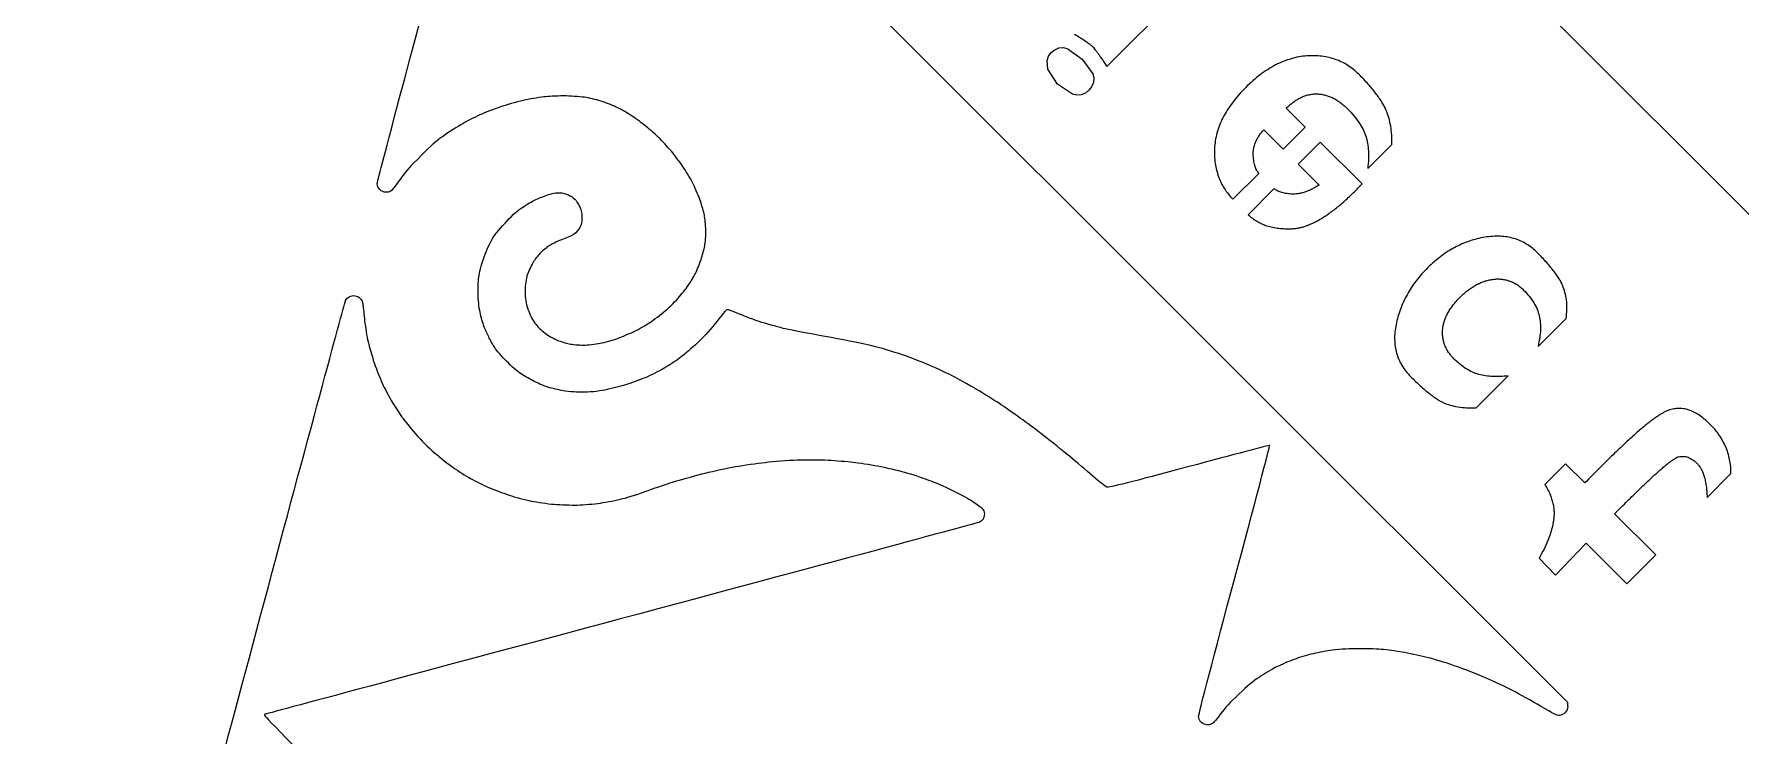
# Model space of a CAD drawing. Header units: inches. Extents: x -0.82 to 6, y -2.69 to 4.7.
# Drawn here: x 0.538 to 3.136, y 0.761 to 1.83 of the extents above; entities that cross this region are included whole.
import ezdxf

# ---------------------------------------------------------------- set-up
doc = ezdxf.new("R2010")
doc.units = ezdxf.units.IN
doc.header["$MEASUREMENT"] = 0

msp = doc.modelspace()

# ---------------------------------------------------------------- linework, layer by layer
at = {"color": 7, "linetype": 'Continuous', "lineweight": 15}
for p, q in [((6, -1.296), (0, 4.704)), ((2.8727, 0.812), (1.2885, 2.3961)), ((2.3238, 1.9331), (2.1713, 1.7806)), ((2.4441, 1.7173), (2.4731, 1.6884)), ((2.4395, 1.6548), (2.4099, 1.6844)), ((2.4731, 1.6884), (2.4395, 1.6548)), ((2.4625, 1.6318), (2.4961, 1.6653)), ((2.4961, 1.6653), (2.5597, 1.6018)), ((2.6048, 1.662), (2.5682, 1.6255)), ((2.4026, 1.6179), (2.3631, 1.5784)), ((2.4942, 1.6001), (2.4625, 1.6318)), ((2.3865, 1.555), (2.4256, 1.5949)), ((2.8703, 1.3971), (2.8276, 1.3544)), ((2.7821, 1.3096), (2.7334, 1.2609)), ((2.838, 1.1443), (2.8693, 1.1756)), ((2.8693, 1.1756), (2.899, 1.1466)), ((3.1212, 1.1607), (3.085, 1.1245)), ((2.9441, 1.0995), (3.0066, 1.0369)), ((2.9007, 1.0547), (2.8542, 1.0062)), ((2.9625, 0.9928), (2.9007, 1.0547)), ((2.8542, 1.0062), (2.8292, 1.032)), ((3.0066, 1.0369), (2.9625, 0.9928)), ((2.8727, 0.8063), (2.8727, 0.812))]:
    msp.add_line(p, q, dxfattribs=at)
at = {"color": 7, "linetype": 'Continuous', "lineweight": 15, "flags": 128}
msp.add_lwpolyline([(2.1438, 1.7444), (2.1384, 1.7402), (2.1321, 1.7374), (2.1253, 1.7369), (2.1186, 1.7383), (2.0961, 1.7537), (2.0811, 1.7764), (2.0801, 1.79), (2.0825, 1.7964), (2.0866, 1.8019), (2.0919, 1.8063), (2.0982, 1.809), (2.105, 1.8094), (2.1117, 1.8077), (2.1338, 1.7919), (2.1497, 1.7697), (2.1511, 1.763), (2.1507, 1.7561), (2.148, 1.7498), (2.1438, 1.7444)], dxfattribs=at)
at = {"color": 7, "linetype": 'Continuous', "lineweight": 15}
for points in [[(1.0603, 1.6016), (1.0602, 1.6043), (1.1071, 1.782), (1.1648, 1.9966)], [(1.251, 1.7202), (1.2409, 1.7168), (1.2268, 1.7115), (1.2197, 1.7083)], [(1.2865, 1.7298), (1.2771, 1.7279), (1.2612, 1.7235), (1.251, 1.7202)], [(1.3169, 1.7347), (1.3096, 1.7339), (1.2959, 1.7318), (1.2865, 1.7298)], [(1.3481, 1.7358), (1.3383, 1.736), (1.3241, 1.7355), (1.3169, 1.7347)], [(1.3788, 1.7333), (1.3719, 1.7345), (1.3581, 1.7356), (1.3481, 1.7358)], [(1.4039, 1.7271), (1.3969, 1.7293), (1.3857, 1.7322), (1.3788, 1.7333)], [(1.4267, 1.7178), (1.421, 1.7205), (1.4107, 1.7247), (1.4039, 1.7271)], [(1.4484, 1.7051), (1.4421, 1.7092), (1.4323, 1.7149), (1.4267, 1.7178)], [(1.1911, 1.6938), (1.1825, 1.6889), (1.1691, 1.6804), (1.1611, 1.6748)], [(1.2197, 1.7083), (1.2126, 1.7053), (1.1997, 1.6987), (1.1911, 1.6938)], [(1.4701, 1.689), (1.4645, 1.6937), (1.4546, 1.7009), (1.4484, 1.7051)], [(1.491, 1.6703), (1.4853, 1.676), (1.476, 1.6843), (1.4701, 1.689)], [(1.1611, 1.6748), (1.1497, 1.6667), (1.1427, 1.6607), (1.1267, 1.6445)], [(1.5103, 1.6491), (1.5052, 1.6551), (1.4966, 1.6647), (1.491, 1.6703)], [(1.1267, 1.6445), (1.112, 1.6298), (1.1043, 1.6213), (1.098, 1.6125)], [(1.5273, 1.626), (1.523, 1.6325), (1.5153, 1.6429), (1.5103, 1.6491)], [(1.098, 1.6125), (1.0933, 1.6058), (1.0874, 1.598), (1.0849, 1.5949)], [(1.5418, 1.6009), (1.5382, 1.6083), (1.5316, 1.6196), (1.5273, 1.626)], [(1.0644, 1.5932), (1.0617, 1.5958), (1.0605, 1.5985), (1.0603, 1.6016)], [(1.0743, 1.5892), (1.0697, 1.5893), (1.0675, 1.5901), (1.0644, 1.5932)], [(1.0849, 1.5949), (1.0807, 1.5897), (1.0798, 1.5892), (1.0743, 1.5892)], [(1.2968, 1.5755), (1.3024, 1.5784), (1.3123, 1.5826), (1.3187, 1.5849)], [(1.3187, 1.5849), (1.3258, 1.5872), (1.3335, 1.5887), (1.338, 1.5885)], [(1.338, 1.5885), (1.3421, 1.5883), (1.3482, 1.5867), (1.3515, 1.5852)], [(1.3515, 1.5852), (1.355, 1.5835), (1.3594, 1.5805), (1.3613, 1.5785)], [(1.5525, 1.5754), (1.5502, 1.5821), (1.5453, 1.5937), (1.5418, 1.6009)], [(1.255, 1.5423), (1.2639, 1.552), (1.272, 1.5595), (1.2778, 1.5637)], [(1.2778, 1.5637), (1.2826, 1.5671), (1.2911, 1.5725), (1.2968, 1.5755)], [(1.3613, 1.5785), (1.3634, 1.5764), (1.3666, 1.5712), (1.3687, 1.567)], [(1.3687, 1.567), (1.3709, 1.5621), (1.3721, 1.5561), (1.3721, 1.5503)], [(1.5584, 1.5543), (1.5575, 1.5592), (1.5546, 1.5687), (1.5525, 1.5754)], [(1.2342, 1.5155), (1.2395, 1.5247), (1.244, 1.5306), (1.255, 1.5423)], [(1.3687, 1.5353), (1.3668, 1.5318), (1.3633, 1.5277), (1.3607, 1.5257)], [(1.3721, 1.5503), (1.3721, 1.544), (1.3711, 1.5394), (1.3687, 1.5353)], [(1.5607, 1.5313), (1.5605, 1.5391), (1.5595, 1.5495), (1.5584, 1.5543)], [(1.2221, 1.4874), (1.225, 1.4963), (1.2306, 1.5089), (1.2342, 1.5155)], [(1.323, 1.508), (1.3184, 1.505), (1.3122, 1.5002), (1.3093, 1.4972)], [(1.3435, 1.5177), (1.3368, 1.5154), (1.3275, 1.511), (1.323, 1.508)], [(1.3607, 1.5257), (1.358, 1.5236), (1.3504, 1.5201), (1.3435, 1.5177)], [(1.5534, 1.4866), (1.5555, 1.4927), (1.558, 1.5021), (1.559, 1.5074)], [(1.559, 1.5074), (1.5601, 1.5128), (1.5608, 1.5235), (1.5607, 1.5313)], [(1.215, 1.46), (1.2158, 1.4663), (1.219, 1.4785), (1.2221, 1.4874)], [(1.2985, 1.4835), (1.2955, 1.4789), (1.2914, 1.4703), (1.2893, 1.4643)], [(1.3093, 1.4972), (1.3064, 1.4943), (1.3015, 1.488), (1.2985, 1.4835)], [(1.5447, 1.4653), (1.5475, 1.4708), (1.5514, 1.4804), (1.5534, 1.4866)], [(1.2139, 1.4341), (1.2137, 1.4422), (1.2141, 1.4538), (1.215, 1.46)], [(1.2893, 1.4643), (1.2866, 1.4563), (1.2856, 1.4492), (1.2856, 1.4384)], [(1.535, 1.4485), (1.5376, 1.4523), (1.5419, 1.4599), (1.5447, 1.4653)], [(1.0122, 1.4241), (1.0131, 1.4265), (1.0152, 1.4285), (1.0178, 1.43)], [(1.0178, 1.43), (1.0201, 1.4313), (1.0241, 1.432), (1.0267, 1.4316)], [(1.0267, 1.4316), (1.0295, 1.4313), (1.0327, 1.4296), (1.0347, 1.4275)], [(1.217, 1.4063), (1.2154, 1.4136), (1.214, 1.4261), (1.2139, 1.4341)], [(1.2856, 1.4384), (1.2857, 1.427), (1.2867, 1.4207), (1.2899, 1.4112)], [(1.4989, 1.4085), (1.5063, 1.4149), (1.5148, 1.4234), (1.5207, 1.4303)], [(1.5207, 1.4303), (1.5261, 1.4367), (1.5325, 1.4448), (1.535, 1.4485)], [(0.8947, 0.9886), (0.9584, 1.2263), (1.0113, 1.4223), (1.0122, 1.4241)], [(1.0347, 1.4275), (1.0368, 1.4252), (1.0383, 1.4219), (1.0385, 1.4187)], [(1.0385, 1.4187), (1.0389, 1.416), (1.0399, 1.4062), (1.0409, 1.397)], [(1.2229, 1.3853), (1.2212, 1.3895), (1.2186, 1.399), (1.217, 1.4063)], [(1.2899, 1.4112), (1.2927, 1.4027), (1.2961, 1.396), (1.3005, 1.39)], [(1.4753, 1.3908), (1.4815, 1.3948), (1.4921, 1.4029), (1.4989, 1.4085)], [(1.5911, 1.4091), (1.5899, 1.4078), (1.5826, 1.3989), (1.5749, 1.3894)], [(1.6095, 1.4044), (1.595, 1.4107), (1.5928, 1.4113), (1.5911, 1.4091)], [(1.6461, 1.391), (1.6351, 1.3945), (1.6186, 1.4006), (1.6095, 1.4044)], [(1.0409, 1.397), (1.0418, 1.3879), (1.0439, 1.3734), (1.0458, 1.365)], [(1.2301, 1.3689), (1.2278, 1.3736), (1.2244, 1.381), (1.2229, 1.3853)], [(1.3005, 1.39), (1.3053, 1.3835), (1.309, 1.3797), (1.316, 1.3745)], [(1.4264, 1.3666), (1.434, 1.3693), (1.4455, 1.3742), (1.4521, 1.3774)], [(1.4521, 1.3774), (1.4588, 1.3807), (1.4693, 1.3867), (1.4753, 1.3908)], [(1.5749, 1.3894), (1.5648, 1.3768), (1.5565, 1.3679), (1.5447, 1.3569)], [(1.6822, 1.3809), (1.6734, 1.3831), (1.6571, 1.3876), (1.6461, 1.391)], [(1.7423, 1.3694), (1.718, 1.3738), (1.691, 1.379), (1.6822, 1.3809)], [(1.0458, 1.365), (1.0475, 1.3566), (1.0521, 1.3404), (1.056, 1.3292)], [(1.2393, 1.3526), (1.2367, 1.3568), (1.2325, 1.3642), (1.2301, 1.3689)], [(1.2571, 1.3321), (1.25, 1.3392), (1.2421, 1.3485), (1.2393, 1.3526)], [(1.316, 1.3745), (1.3209, 1.3708), (1.3292, 1.366), (1.3345, 1.3639)], [(1.3345, 1.3639), (1.3397, 1.3618), (1.3479, 1.3593), (1.3528, 1.3583)], [(1.3528, 1.3583), (1.3578, 1.3572), (1.3674, 1.3564), (1.3741, 1.3564)], [(1.3741, 1.3564), (1.381, 1.3564), (1.3923, 1.3576), (1.3997, 1.3591)], [(1.3997, 1.3591), (1.407, 1.3605), (1.419, 1.3639), (1.4264, 1.3666)], [(1.5447, 1.3569), (1.5358, 1.3486), (1.5237, 1.3385), (1.5181, 1.3346)], [(1.807, 1.3569), (1.7957, 1.3595), (1.7665, 1.3652), (1.7423, 1.3694)], [(1.8543, 1.3435), (1.8397, 1.3483), (1.8184, 1.3543), (1.807, 1.3569)], [(1.056, 1.3292), (1.0598, 1.3179), (1.066, 1.3025), (1.0696, 1.295)], [(1.2795, 1.3126), (1.2736, 1.3165), (1.2649, 1.3241), (1.2571, 1.3321)], [(1.5181, 1.3346), (1.5124, 1.3304), (1.5024, 1.3242), (1.4959, 1.3204)], [(1.9019, 1.3254), (1.8904, 1.3305), (1.8689, 1.3387), (1.8543, 1.3435)], [(1.9405, 1.3071), (1.931, 1.3121), (1.9136, 1.3204), (1.9019, 1.3254)], [(1.3005, 1.3006), (1.2941, 1.3037), (1.2846, 1.3091), (1.2795, 1.3126)], [(1.3193, 1.2926), (1.3154, 1.294), (1.3068, 1.2975), (1.3005, 1.3006)], [(1.4685, 1.3067), (1.4597, 1.3031), (1.4462, 1.298), (1.4384, 1.2957)], [(1.4959, 1.3204), (1.4894, 1.3167), (1.4771, 1.3104), (1.4685, 1.3067)], [(1.9767, 1.2865), (1.9661, 1.2928), (1.9499, 1.302), (1.9405, 1.3071)], [(1.0696, 1.295), (1.0734, 1.2874), (1.0796, 1.276), (1.0833, 1.2695)], [(1.3404, 1.2874), (1.3328, 1.2889), (1.3234, 1.2912), (1.3193, 1.2926)], [(1.3718, 1.2846), (1.362, 1.2846), (1.3478, 1.2858), (1.3404, 1.2874)], [(1.4069, 1.2879), (1.3966, 1.2858), (1.3825, 1.2845), (1.3718, 1.2846)], [(1.4384, 1.2957), (1.4305, 1.2933), (1.4163, 1.2899), (1.4069, 1.2879)], [(2.0109, 1.2649), (2.0026, 1.2705), (1.9871, 1.2803), (1.9767, 1.2865)], [(1.0833, 1.2695), (1.0872, 1.263), (1.0939, 1.2528), (1.0981, 1.2468)], [(2.0398, 1.2448), (2.0323, 1.2502), (2.0194, 1.2592), (2.0109, 1.2649)], [(1.0981, 1.2468), (1.1024, 1.241), (1.1117, 1.2293), (1.1189, 1.2212)], [(1.1189, 1.2212), (1.1279, 1.2108), (1.1367, 1.202), (1.1476, 1.1925)], [(2.0751, 1.2183), (2.0634, 1.2275), (2.0474, 1.2394), (2.0398, 1.2448)], [(2.1143, 1.187), (2.1046, 1.1951), (2.087, 1.2092), (2.0751, 1.2183)], [(2.4191, 1.2038), (2.4185, 1.2038), (2.3635, 1.1893), (2.2965, 1.1714)], [(2.3655, 1.0001), (2.3955, 1.112), (2.4197, 1.2036), (2.4191, 1.2038)], [(1.1476, 1.1925), (1.1562, 1.185), (1.1692, 1.1748), (1.1763, 1.1698)], [(1.1763, 1.1698), (1.1835, 1.1648), (1.1953, 1.1573), (1.2026, 1.1532)], [(1.5598, 1.1615), (1.5727, 1.1646), (1.5935, 1.1691), (1.6059, 1.1713)], [(1.6059, 1.1713), (1.6182, 1.1734), (1.6386, 1.1764), (1.6512, 1.1778)], [(1.6512, 1.1778), (1.6638, 1.1792), (1.6856, 1.1809), (1.6996, 1.1815)], [(1.6996, 1.1815), (1.7136, 1.182), (1.7347, 1.182), (1.7467, 1.1812)], [(1.7467, 1.1812), (1.7586, 1.1805), (1.7757, 1.1792), (1.7846, 1.1781)], [(1.7846, 1.1781), (1.7936, 1.1773), (1.8106, 1.1745), (1.8223, 1.1723)], [(1.8223, 1.1723), (1.8341, 1.17), (1.8526, 1.1657), (1.8633, 1.1628)], [(2.1498, 1.1568), (2.1401, 1.1653), (2.1241, 1.1789), (2.1143, 1.187)], [(2.2965, 1.1714), (2.2089, 1.1479), (2.1739, 1.1391), (2.1713, 1.14)], [(1.2026, 1.1532), (1.2099, 1.1491), (1.2222, 1.143), (1.2298, 1.1396)], [(1.473, 1.135), (1.4854, 1.1396), (1.5048, 1.1461), (1.516, 1.1494)], [(1.516, 1.1494), (1.5272, 1.1528), (1.5469, 1.1581), (1.5598, 1.1615)], [(1.8633, 1.1628), (1.874, 1.1597), (1.8905, 1.1544), (1.8997, 1.1509)], [(1.8997, 1.1509), (1.9089, 1.1474), (1.9245, 1.1406), (1.9342, 1.136)], [(2.1713, 1.14), (2.1692, 1.1407), (2.1597, 1.1481), (2.1498, 1.1568)], [(1.2298, 1.1396), (1.2376, 1.1362), (1.2516, 1.131), (1.2611, 1.128)], [(1.2611, 1.128), (1.2706, 1.1247), (1.2859, 1.1208), (1.295, 1.1189)], [(1.295, 1.1189), (1.3041, 1.1171), (1.3198, 1.1149), (1.3298, 1.1139)], [(1.4001, 1.1158), (1.4099, 1.1172), (1.4251, 1.1202), (1.434, 1.1225)], [(1.434, 1.1225), (1.443, 1.1246), (1.4604, 1.1303), (1.473, 1.135)], [(1.9342, 1.136), (1.9439, 1.1312), (1.9573, 1.124), (1.9641, 1.12)], [(1.9641, 1.12), (1.9707, 1.1159), (1.9781, 1.1107), (1.9804, 1.1084)], [(1.3298, 1.1139), (1.3397, 1.1131), (1.3557, 1.1126), (1.3653, 1.1128)], [(1.3653, 1.1128), (1.3748, 1.1131), (1.3905, 1.1144), (1.4001, 1.1158)], [(1.9828, 1.0915), (1.9817, 1.0898), (1.9793, 1.0876), (1.9771, 1.0866)], [(1.9804, 1.1084), (1.9836, 1.1052), (1.9847, 1.103), (1.9847, 1.0994)], [(1.9847, 1.0994), (1.9847, 1.0969), (1.9838, 1.0933), (1.9828, 1.0915)], [(1.9771, 1.0866), (1.9752, 1.0856), (1.7299, 1.0196), (1.4324, 0.9398)], [(0.7781, 0.5509), (0.7785, 0.554), (0.831, 0.751), (0.8947, 0.9886)], [(2.3108, 0.7911), (2.3109, 0.7942), (2.3355, 0.8881), (2.3655, 1.0001)], [(1.4324, 0.9398), (1.1348, 0.8601), (0.8902, 0.7944), (0.889, 0.7939)], [(2.4824, 0.8857), (2.4755, 0.884), (2.4637, 0.8803), (2.4562, 0.8777)], [(2.5111, 0.8913), (2.5023, 0.8899), (2.4894, 0.8874), (2.4824, 0.8857)], [(2.5503, 0.894), (2.5377, 0.8937), (2.5201, 0.8926), (2.5111, 0.8913)], [(2.5889, 0.8929), (2.5803, 0.8936), (2.563, 0.8941), (2.5503, 0.894)], [(2.6209, 0.8887), (2.6119, 0.8903), (2.5975, 0.8922), (2.5889, 0.8929)], [(2.6564, 0.8813), (2.646, 0.8838), (2.6301, 0.8872), (2.6209, 0.8887)], [(2.4293, 0.8661), (2.4221, 0.8624), (2.4104, 0.8556), (2.4034, 0.8508)], [(2.4562, 0.8777), (2.4487, 0.8749), (2.4367, 0.8697), (2.4293, 0.8661)], [(2.7, 0.8681), (2.6865, 0.8728), (2.6668, 0.8787), (2.6564, 0.8813)], [(2.7473, 0.8497), (2.735, 0.8552), (2.7137, 0.8634), (2.7, 0.8681)], [(2.4034, 0.8508), (2.3943, 0.8448), (2.3852, 0.8373), (2.3723, 0.8249)], [(2.7887, 0.8303), (2.7783, 0.8356), (2.7598, 0.8443), (2.7473, 0.8497)], [(2.3723, 0.8249), (2.3581, 0.8115), (2.3516, 0.8046), (2.3438, 0.7941)], [(2.8314, 0.8064), (2.8183, 0.8142), (2.799, 0.8249), (2.7887, 0.8303)], [(2.8601, 0.7924), (2.8561, 0.7921), (2.8513, 0.7946), (2.8314, 0.8064)], [(2.8727, 0.8063), (2.8726, 0.8019), (2.8717, 0.7996), (2.8687, 0.7966)], [(0.889, 0.7939), (0.8868, 0.7929), (0.8969, 0.7826), (1.0599, 0.6196)], [(2.3139, 0.7828), (2.3118, 0.7848), (2.3108, 0.7876), (2.3108, 0.7911)], [(2.3211, 0.7785), (2.3189, 0.7792), (2.3155, 0.7811), (2.3139, 0.7828)], [(2.3438, 0.7941), (2.3354, 0.783), (2.3328, 0.7801), (2.3294, 0.7788)], [(2.8687, 0.7966), (2.866, 0.794), (2.8633, 0.7926), (2.8601, 0.7924)], [(2.3294, 0.7788), (2.3271, 0.7778), (2.3235, 0.7777), (2.3211, 0.7785)]]:
    msp.add_open_spline(points, degree=3, dxfattribs=at)
for points, knots in [([(2.122, 1.83), (2.1249, 1.8282), (2.1304, 1.8249), (2.1377, 1.8203), (2.1433, 1.8162), (2.1472, 1.8132), (2.1498, 1.8105), (2.1518, 1.808), (2.1543, 1.805), (2.1571, 1.8013), (2.1601, 1.797), (2.1636, 1.7921), (2.1673, 1.7865), (2.1699, 1.7827), (2.1713, 1.7806)], [0, 0, 0, 0, 0.146591, 0.268985, 0.366794, 0.441383, 0.47718, 0.522551, 0.577586, 0.642337, 0.717608, 0.801871, 0.896167, 1, 1, 1, 1]), ([(2.6048, 1.662), (2.6049, 1.6668), (2.605, 1.6762), (2.6035, 1.6899), (2.6006, 1.7027), (2.597, 1.7129), (2.593, 1.7208), (2.5895, 1.7269), (2.5853, 1.7333), (2.5805, 1.74), (2.575, 1.7469), (2.5688, 1.754), (2.562, 1.7614), (2.5547, 1.769), (2.5468, 1.7763), (2.5381, 1.7825), (2.5289, 1.7876), (2.5193, 1.7917), (2.509, 1.7946), (2.4983, 1.7965), (2.487, 1.7972), (2.4753, 1.797), (2.4634, 1.7955), (2.4514, 1.7927), (2.4396, 1.7885), (2.4278, 1.7832), (2.4162, 1.7763), (2.4047, 1.7683), (2.3932, 1.7589), (2.3821, 1.7484), (2.3717, 1.7373), (2.3623, 1.7259), (2.3544, 1.7144), (2.3477, 1.7029), (2.3425, 1.6912), (2.3386, 1.6795), (2.336, 1.6677), (2.3349, 1.6559), (2.3349, 1.6444), (2.3359, 1.6333), (2.338, 1.6227), (2.3409, 1.6127), (2.3449, 1.6033), (2.35, 1.5944), (2.356, 1.586), (2.3608, 1.5809), (2.3631, 1.5784)], [0, 0, 0, 0, 0.028415, 0.055388, 0.081115, 0.106098, 0.119044, 0.133026, 0.148047, 0.164299, 0.181675, 0.20021, 0.220132, 0.241169, 0.262517, 0.283359, 0.303844, 0.324532, 0.345348, 0.366754, 0.388814, 0.412032, 0.435825, 0.459803, 0.484399, 0.50977, 0.536196, 0.563802, 0.592908, 0.623485, 0.654062, 0.68298, 0.710401, 0.736511, 0.76165, 0.785822, 0.809553, 0.832875, 0.855687, 0.877523, 0.898584, 0.919053, 0.939197, 0.959152, 0.979405, 1, 1, 1, 1]), ([(2.4441, 1.7173), (2.4461, 1.7191), (2.4499, 1.7226), (2.4559, 1.7272), (2.4619, 1.7311), (2.4679, 1.7342), (2.4739, 1.7365), (2.48, 1.7381), (2.486, 1.739), (2.492, 1.739), (2.498, 1.7384), (2.5039, 1.7372), (2.5097, 1.7353), (2.5154, 1.7328), (2.5211, 1.7296), (2.5267, 1.7257), (2.5322, 1.7213), (2.5392, 1.7146), (2.5472, 1.706), (2.5552, 1.6954), (2.5614, 1.6851), (2.5657, 1.6745), (2.5683, 1.6635), (2.5696, 1.6517), (2.5697, 1.6389), (2.5687, 1.6301), (2.5682, 1.6255)], [0, 0, 0, 0, 0.03862, 0.075405, 0.109662, 0.142565, 0.173548, 0.20342, 0.23296, 0.261863, 0.290915, 0.319771, 0.349475, 0.37962, 0.411232, 0.443844, 0.478414, 0.514429, 0.584859, 0.648639, 0.706936, 0.760422, 0.813473, 0.870669, 0.932741, 1, 1, 1, 1]), ([(2.4026, 1.6179), (2.4015, 1.6193), (2.3989, 1.6224), (2.3966, 1.6287), (2.3948, 1.6364), (2.394, 1.6438), (2.3938, 1.6503), (2.3944, 1.6553), (2.3956, 1.6602), (2.3972, 1.6652), (2.3996, 1.67), (2.4024, 1.6749), (2.4059, 1.6798), (2.4085, 1.6828), (2.4099, 1.6844)], [0, 0, 0, 0, 0.075295, 0.165972, 0.273329, 0.401755, 0.470718, 0.540077, 0.609922, 0.680644, 0.754842, 0.832516, 0.913977, 1, 1, 1, 1]), ([(2.3865, 1.555), (2.3885, 1.5532), (2.3925, 1.5495), (2.3994, 1.5448), (2.4069, 1.5409), (2.415, 1.5379), (2.4237, 1.5356), (2.433, 1.5341), (2.443, 1.5335), (2.4516, 1.5335), (2.4589, 1.534), (2.4646, 1.5351), (2.4704, 1.5366), (2.4764, 1.5386), (2.4825, 1.5412), (2.4888, 1.5441), (2.4952, 1.5477), (2.5018, 1.5517), (2.5085, 1.5562), (2.5154, 1.5612), (2.5224, 1.5668), (2.5296, 1.5728), (2.537, 1.5792), (2.5444, 1.5864), (2.5521, 1.5938), (2.5571, 1.5991), (2.5597, 1.6018)], [0, 0, 0, 0, 0.040761, 0.081633, 0.123311, 0.165796, 0.21035, 0.257361, 0.306592, 0.359073, 0.386424, 0.415129, 0.444992, 0.476269, 0.509005, 0.543616, 0.580049, 0.618243, 0.658458, 0.700851, 0.744932, 0.791494, 0.840357, 0.891283, 0.94457, 1, 1, 1, 1]), ([(2.4942, 1.6001), (2.4923, 1.599), (2.4887, 1.5967), (2.4832, 1.5937), (2.4777, 1.5912), (2.4724, 1.5893), (2.4672, 1.5877), (2.4621, 1.5868), (2.4571, 1.5863), (2.4508, 1.5865), (2.4437, 1.5872), (2.4363, 1.5889), (2.4301, 1.5912), (2.4271, 1.5937), (2.4256, 1.5949)], [0, 0, 0, 0, 0.090031, 0.175221, 0.256296, 0.33407, 0.407191, 0.477702, 0.546397, 0.612944, 0.734701, 0.839162, 0.925324, 1, 1, 1, 1]), ([(2.8703, 1.3971), (2.8708, 1.4015), (2.8717, 1.4099), (2.8714, 1.4222), (2.8695, 1.4339), (2.8667, 1.4431), (2.8636, 1.4504), (2.8604, 1.4561), (2.8565, 1.4621), (2.852, 1.4686), (2.8466, 1.4752), (2.8406, 1.4823), (2.8338, 1.4896), (2.8265, 1.4972), (2.8186, 1.5044), (2.8098, 1.5105), (2.8006, 1.5154), (2.7908, 1.519), (2.7804, 1.5213), (2.7696, 1.5224), (2.7582, 1.5222), (2.7464, 1.5208), (2.7346, 1.5184), (2.7229, 1.5149), (2.7115, 1.5105), (2.7005, 1.5051), (2.6897, 1.4988), (2.6792, 1.4915), (2.6691, 1.4832), (2.6594, 1.4741), (2.6503, 1.4644), (2.6419, 1.4543), (2.6345, 1.4439), (2.628, 1.4332), (2.6224, 1.4223), (2.6178, 1.411), (2.614, 1.3995), (2.6112, 1.3879), (2.6095, 1.3763), (2.6089, 1.3651), (2.6099, 1.3544), (2.6119, 1.3442), (2.6153, 1.3344), (2.6201, 1.3252), (2.6261, 1.3165), (2.6333, 1.3086), (2.6409, 1.3013), (2.6481, 1.2945), (2.655, 1.2884), (2.6614, 1.283), (2.6675, 1.2784), (2.6732, 1.2745), (2.6785, 1.2712), (2.6852, 1.2677), (2.6941, 1.2647), (2.7059, 1.2621), (2.7191, 1.2608), (2.7285, 1.2608), (2.7334, 1.2609)], [0, 0, 0, 0, 0.021645, 0.041987, 0.061325, 0.080124, 0.089934, 0.100693, 0.112661, 0.12563, 0.139859, 0.155237, 0.171696, 0.189572, 0.207634, 0.225148, 0.242384, 0.259623, 0.277011, 0.294964, 0.313727, 0.333515, 0.353807, 0.373962, 0.394094, 0.414444, 0.435138, 0.456205, 0.477839, 0.500173, 0.522507, 0.544213, 0.565318, 0.585992, 0.60629, 0.626443, 0.64641, 0.666519, 0.686045, 0.704598, 0.722297, 0.739395, 0.756413, 0.773446, 0.790804, 0.808867, 0.826662, 0.843115, 0.858397, 0.872278, 0.88495, 0.896418, 0.906803, 0.915898, 0.933808, 0.953597, 0.975619, 1, 1, 1, 1]), ([(2.7821, 1.3096), (2.7781, 1.3091), (2.7702, 1.3082), (2.7586, 1.3083), (2.7478, 1.3092), (2.7374, 1.3114), (2.7275, 1.3151), (2.7178, 1.3203), (2.7083, 1.3272), (2.7007, 1.3341), (2.695, 1.3403), (2.6912, 1.3452), (2.6881, 1.3505), (2.6857, 1.3559), (2.6838, 1.3614), (2.6827, 1.3672), (2.6821, 1.3732), (2.6822, 1.3794), (2.683, 1.3857), (2.6844, 1.392), (2.6867, 1.3982), (2.6897, 1.4045), (2.6934, 1.4107), (2.6978, 1.417), (2.703, 1.4232), (2.7088, 1.4293), (2.7149, 1.4351), (2.7213, 1.4403), (2.7275, 1.4449), (2.734, 1.4486), (2.7404, 1.4517), (2.7469, 1.4541), (2.7535, 1.4558), (2.7601, 1.4568), (2.7665, 1.4572), (2.7728, 1.4568), (2.7789, 1.4558), (2.7847, 1.4541), (2.7902, 1.4516), (2.7957, 1.4485), (2.8008, 1.4447), (2.8072, 1.4389), (2.8142, 1.4311), (2.821, 1.4213), (2.8263, 1.4114), (2.8295, 1.4011), (2.8311, 1.3904), (2.8314, 1.3791), (2.8302, 1.3669), (2.8284, 1.3587), (2.8276, 1.3544)], [0, 0, 0, 0, 0.030636, 0.059442, 0.086504, 0.112493, 0.138494, 0.165785, 0.195037, 0.226587, 0.242659, 0.258146, 0.273259, 0.287969, 0.302598, 0.317286, 0.332259, 0.34768, 0.36338, 0.379574, 0.396135, 0.413416, 0.431492, 0.450579, 0.4708, 0.492256, 0.513711, 0.534063, 0.553485, 0.572171, 0.589983, 0.607138, 0.624112, 0.640744, 0.657033, 0.672655, 0.687949, 0.702962, 0.718137, 0.733542, 0.749539, 0.765975, 0.798369, 0.828076, 0.855738, 0.882051, 0.908461, 0.936767, 0.967066, 1, 1, 1, 1]), ([(3.1212, 1.1607), (3.1212, 1.1644), (3.121, 1.1716), (3.1194, 1.1823), (3.1168, 1.1925), (3.113, 1.2024), (3.1082, 1.2119), (3.1022, 1.2212), (3.0952, 1.2299), (3.0872, 1.2382), (3.0788, 1.2455), (3.0702, 1.2515), (3.0617, 1.2559), (3.0531, 1.2589), (3.0446, 1.26), (3.0361, 1.2597), (3.0277, 1.2578), (3.0208, 1.2548), (3.0152, 1.2516), (3.0104, 1.2486), (3.0052, 1.2451), (2.9996, 1.2409), (2.9936, 1.2362), (2.9871, 1.2309), (2.9803, 1.225), (2.9729, 1.2187), (2.9652, 1.2116), (2.957, 1.204), (2.9483, 1.1959), (2.9393, 1.1871), (2.9298, 1.1778), (2.9199, 1.1679), (2.9095, 1.1575), (2.9025, 1.1503), (2.899, 1.1466)], [0, 0, 0, 0, 0.033918, 0.066903, 0.099525, 0.131965, 0.1648, 0.198395, 0.233219, 0.269169, 0.304314, 0.336516, 0.365891, 0.393474, 0.419655, 0.445405, 0.471792, 0.499259, 0.514619, 0.531914, 0.551176, 0.572723, 0.596408, 0.622282, 0.65003, 0.680275, 0.712553, 0.747042, 0.783743, 0.8225, 0.86377, 0.90696, 0.952369, 1, 1, 1, 1]), ([(2.9441, 1.0995), (2.9474, 1.1028), (2.9539, 1.1094), (2.9635, 1.1188), (2.9725, 1.1277), (2.9809, 1.136), (2.9889, 1.1436), (2.9963, 1.1505), (3.0032, 1.1569), (3.0095, 1.1627), (3.0153, 1.1678), (3.0206, 1.1723), (3.0254, 1.1762), (3.0296, 1.1794), (3.0333, 1.182), (3.0364, 1.1841), (3.0391, 1.1855), (3.0419, 1.1865), (3.0451, 1.1869), (3.0487, 1.187), (3.0524, 1.1866), (3.0559, 1.1855), (3.0595, 1.1839), (3.063, 1.1818), (3.0665, 1.1792), (3.0699, 1.176), (3.0732, 1.1722), (3.076, 1.1676), (3.0785, 1.1623), (3.0806, 1.1562), (3.0822, 1.1493), (3.0836, 1.1417), (3.0845, 1.1334), (3.0848, 1.1275), (3.085, 1.1245)], [0, 0, 0, 0, 0.065657, 0.127568, 0.185735, 0.240159, 0.290625, 0.33758, 0.38057, 0.420058, 0.455819, 0.487655, 0.515783, 0.540461, 0.561035, 0.578408, 0.592065, 0.602314, 0.619372, 0.6362, 0.652858, 0.669721, 0.687437, 0.7063, 0.726117, 0.747727, 0.770507, 0.795146, 0.822045, 0.851705, 0.883822, 0.919272, 0.958154, 1, 1, 1, 1]), ([(2.838, 1.1443), (2.8394, 1.1418), (2.8422, 1.1371), (2.8456, 1.1297), (2.8482, 1.1225), (2.8503, 1.1153), (2.8515, 1.1081), (2.852, 1.101), (2.8518, 1.094), (2.8505, 1.0848), (2.8477, 1.0732), (2.8429, 1.0594), (2.8368, 1.0455), (2.8317, 1.0365), (2.8292, 1.032)], [0, 0, 0, 0, 0.070808, 0.138275, 0.202835, 0.265133, 0.325524, 0.384654, 0.443068, 0.501432, 0.619683, 0.741946, 0.868345, 1, 1, 1, 1])]:
    msp.add_open_spline(points, degree=3, knots=knots, dxfattribs=at)

doc.saveas('drawing.dxf')
